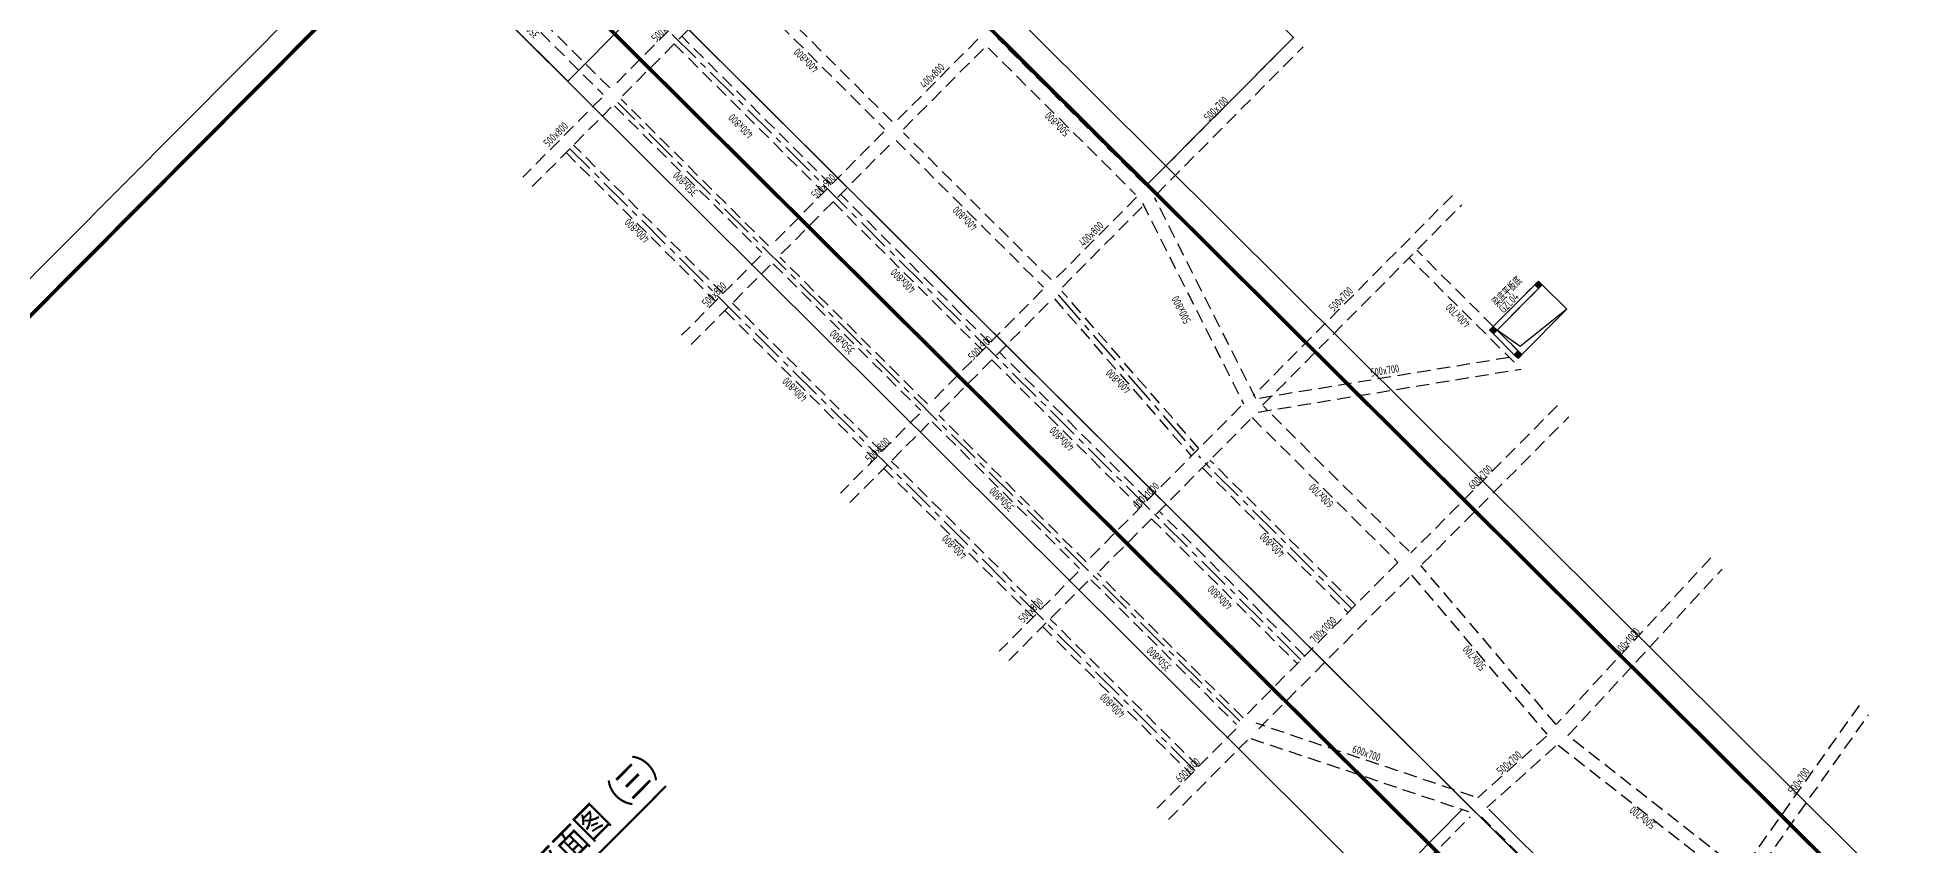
# Model space of a CAD drawing. Extents: x -10019161317 to 520012312, y -3104337261 to 7448155121.
# Drawn here: x 518789741 to 518859981, y 3499919778 to 3499950075 of the extents above; entities that cross this region are included whole.
import ezdxf
from ezdxf.enums import TextEntityAlignment as Align

# ---------------------------------------------------------------- set-up
doc = ezdxf.new("R2010")
doc.units = 0
doc.header["$LTSCALE"] = 1000
doc.header["$MEASUREMENT"] = 0
doc.linetypes.add('CENTER', pattern=[2, 1.25, -0.25, 0.25, -0.25])
doc.linetypes.add('DASHED', pattern=[0.75, 0.5, -0.25])
for name, color, linetype in [('S_AXIS', 8, 'CENTER'), ('S_BEAM', 4, 'DASHED'), ('S_BEAM_SECD_TEXT_VERT', 211, 'CONTINUOUS'), ('S_BEAM_TEXT_HORZ', 7, 'CONTINUOUS'), ('S_COLU', 2, 'CONTINUOUS'), ('S_COLU_HACH', 15, 'CONTINUOUS'), ('S_DETL', 7, 'CONTINUOUS'), ('S_HOLE', 201, 'CONTINUOUS'), ('S_PLAN_TOPC', 7, 'CONTINUOUS'), ('S_STAR', 243, 'CONTINUOUS')]:
    doc.layers.add(name, color=color, linetype=linetype)
doc.layers.add('内框', color=8, linetype='CONTINUOUS', plot=False)
doc.styles.add('TH-STYLE2', font='', dxfattribs={"width": 0.8})
doc.styles.add('样式 1_yjk', font='Tssdeng.shx', dxfattribs={"width": 0.7, "bigfont": 'Tssdchn.shx'})
doc.styles.add('黑体', font='simhei.ttf')
doc.styles.get('TH-STYLE2').set_extended_font_data('STXihei')

# ---------------------------------------------------------------- blocks, each defined once
blk = doc.blocks.new('THAPE_A0L_inner')
at = {"layer": '内框'}
blk.add_lwpolyline([(0, 0), (1189, 0), (1189, 841), (0, 841)], close=True, dxfattribs=at)
at = {"layer": '内框', "const_width": 1.4}
blk.add_lwpolyline([(25, 831), (25, 10), (1179, 10), (1179, 831)], close=True, dxfattribs=at)
at = {"layer": '内框', "const_width": 0.5}
blk.add_lwpolyline([(1099, 831), (1099, 10)], dxfattribs=at)
at = {"layer": '内框', "style": '黑体', "width": 0.8}
blk.add_attdef('内框名称', (66.25, 846.96), '', height=9, dxfattribs=at)
blk = doc.blocks.new('A$C0B490805')
at = {"layer": 'S_COLU_HACH'}
h = blk.add_hatch(color=256, dxfattribs=at)
h.dxf.hatch_style = 1
h.paths.add_polyline_path([(-500, 0), (-500, 500), (0, 500), (0, 0)])
at = {"layer": 'S_COLU'}
blk.add_lwpolyline([(-500, 0), (-500, 500), (0, 500), (0, 0)], close=True, dxfattribs=at)

msp = doc.modelspace()

# ---------------------------------------------------------------- linework, layer by layer
at = {"layer": 'S_AXIS'}
for p, q in [((518837121.9317, 3499926741.3512), (518784652.5431, 3499978923.3717)), ((518834830.1385, 3499924436.9371), (518811502.5741, 3499947636.7394)), ((518833138.132, 3499922593.8536), (518809704.1686, 3499945899.4722)), ((518828020.8379, 3499940421.7562), (518833353.4985, 3499934297.0691)), ((518839025.8649, 3499928655.7695), (518833353.4985, 3499934297.0691))]:
    msp.add_line(p, q, dxfattribs=at)
at = {"layer": 'S_BEAM'}
for p, q in [((518811200.5079, 3499948183.9618), (518805669.9507, 3499953684.2288)), ((518805423.1439, 3499953436.0628), (518810953.7011, 3499947935.7957)), ((518815519.8777, 3499952456.2111), (518811324.0807, 3499948237.3591)), ((518821792.954, 3499946922.5876), (518816262.3968, 3499952422.8546)), ((518811678.6036, 3499947884.7778), (518815874.4006, 3499952103.6299)), ((518815980.3318, 3499952139.2363), (518821510.889, 3499946638.9693)), ((518819501.3559, 3499944547.4905), (518813899.8942, 3499950118.2738)), ((518813617.8275, 3499949834.6572), (518819219.2892, 3499944263.8739)), ((518825001.8314, 3499950007.3252), (518821934.3748, 3499946922.976)), ((518822217.9931, 3499946640.911), (518825285.4498, 3499949725.2602)), ((518825391.6125, 3499949690.1962), (518830922.1696, 3499944189.9292)), ((518831274.7509, 3499944544.4521), (518825744.1937, 3499950044.7191)), ((518836845.7311, 3499950075.2007), (518831345.4613, 3499944544.6462)), ((518831699.9843, 3499944192.065), (518837200.2541, 3499949722.6196)), ((518810900.9819, 3499947811.9329), (518807939.318, 3499944833.959)), ((518808293.8409, 3499944481.3778), (518811255.5048, 3499947459.3517)), ((518811379.1285, 3499947512.6983), (518816909.6596, 3499942012.4572)), ((518817156.4665, 3499942260.6233), (518811625.9354, 3499947760.8643)), ((518815446.6629, 3499940470.4981), (518809845.2011, 3499946041.2814)), ((518821475.8623, 3499946532.8466), (518817280.0653, 3499942313.9946)), ((518817634.5882, 3499941961.4134), (518821830.3852, 3499946180.2654)), ((518821936.3165, 3499946215.8718), (518827466.8737, 3499940715.6048)), ((518827748.9387, 3499940999.2231), (518822218.3815, 3499946499.4902)), ((518809563.1361, 3499945757.663), (518815164.5979, 3499940186.8798)), ((518819573.8121, 3499943911.2927), (518825175.2739, 3499938340.5094)), ((518825457.3406, 3499938624.126), (518819855.8788, 3499944194.9093)), ((518830957.8161, 3499944083.9607), (518827890.3595, 3499940999.6115)), ((518828173.9778, 3499940717.5465), (518831241.4344, 3499943801.8957)), ((518831177.2148, 3499943865.7636), (518834964.6288, 3499936342.579)), ((518835426.6185, 3499936536.8393), (518831639.1974, 3499944060.0379)), ((518842801.7121, 3499944151.8437), (518835326.9484, 3499936635.9658)), ((518835681.4702, 3499936283.3834), (518843156.235, 3499943799.2625)), ((518816856.9666, 3499941888.5684), (518813895.3027, 3499938910.5945)), ((518823112.4511, 3499936337.2588), (518817581.8939, 3499941837.5258)), ((518845116.22, 3499937899.8035), (518841181.1539, 3499941813.3177)), ((518845398.285, 3499938183.4218), (518841463.2189, 3499942096.936)), ((518814249.8256, 3499938558.0133), (518817211.4895, 3499941535.9872)), ((518817335.0871, 3499941589.3598), (518822865.6443, 3499936089.0928)), ((518827431.847, 3499940609.4822), (518823236.05, 3499936390.6301)), ((518827878.1475, 3499940278.2757), (518833013.2759, 3499934380.4589)), ((518833295.9449, 3499934664.6845), (518828160.8164, 3499940562.5014)), ((518844335.5198, 3499939241.5825), (518846027.9078, 3499940943.2883)), ((518844477.3289, 3499939100.55), (518846169.717, 3499940802.2558)), ((518815519.1208, 3499939834.2986), (518821120.5825, 3499934263.5153)), ((518821402.6475, 3499934547.1336), (518815801.1857, 3499940117.9169)), ((518823590.5729, 3499936038.0489), (518827786.3699, 3499940256.9009)), ((518831377.8579, 3499932736.0346), (518825811.8635, 3499938271.5448)), ((518825529.7968, 3499937987.9282), (518831095.793, 3499932452.4162)), ((518844936.4896, 3499938078.5496), (518835416.3459, 3499936520.5287)), ((518835520.0033, 3499936030.8412), (518845373.9451, 3499937643.49)), ((518845363.4843, 3499938148.4295), (518845363.9604, 3499938148.5074)), ((518834868.4152, 3499936245.8144), (518829156.5811, 3499930502.525)), ((518841176.5638, 3499930818.3857), (518835716.9218, 3499936248.126)), ((518846747.1462, 3499936277.8097), (518841247.479, 3499930747.8589)), ((518822813.0061, 3499935965.259), (518819851.2873, 3499932987.23)), ((518820205.8102, 3499932634.6488), (518823167.529, 3499935612.6778)), ((518823291.0717, 3499935665.9953), (518828821.6289, 3499930165.7283)), ((518829068.4358, 3499930413.8943), (518823537.8786, 3499935914.1613)), ((518829582.0085, 3499930079.4276), (518835293.8426, 3499935822.7169)), ((518835293.8243, 3499935822.6985), (518840753.503, 3499930392.9217)), ((518841672.9065, 3499930324.7614), (518847172.5737, 3499935854.7122)), ((518827358.6322, 3499928623.7691), (518821757.1704, 3499934194.5524)), ((518839166.8974, 3499928797.5786), (518833707.2187, 3499934227.3554)), ((518821475.1054, 3499933910.9341), (518827076.5672, 3499928340.1508)), ((518833425.1537, 3499933943.7371), (518838884.8324, 3499928513.9603)), ((518831521.2204, 3499932029.3188), (518836980.8992, 3499926599.542)), ((518837262.9641, 3499926883.1603), (518831803.2854, 3499932312.9371)), ((518852491.0612, 3499930566.5927), (518846709.6533, 3499924327.9127)), ((518828768.9359, 3499930041.8394), (518825807.272, 3499927063.8655)), ((518829247.0564, 3499929742.6308), (518834706.7351, 3499924312.8541)), ((518834953.542, 3499924561.0201), (518829493.8632, 3499929990.7968)), ((518840753.5214, 3499930392.9402), (518835041.6873, 3499924649.6508)), ((518835538.0193, 3499924156.0371), (518841249.8534, 3499929899.3265)), ((518841266.8179, 3499929916.4577), (518846339.0441, 3499923955.3145)), ((518846692.8474, 3499924311.0662), (518841620.6211, 3499930272.2094)), ((518847135.3194, 3499923905.0552), (518852916.015, 3499930144.0393)), ((518826161.7949, 3499926711.2843), (518829123.4588, 3499929689.2582)), ((518827431.0901, 3499927987.5696), (518832997.0996, 3499922452.0445)), ((518833279.1645, 3499922735.6628), (518827713.1551, 3499928271.1879)), ((518858053.4541, 3499925034.7344), (518853663.1817, 3499918840.3358)), ((518834689.4683, 3499924153.7331), (518831727.8043, 3499921175.7592)), ((518843596.4104, 3499921623.0109), (518835438.8299, 3499924362.196)), ((518854045.1618, 3499918513.9211), (518858407.7912, 3499924681.7456)), ((518832153.2318, 3499920752.6617), (518835114.8957, 3499923730.6356)), ((518835247.8392, 3499923793.4056), (518843405.4196, 3499921054.2205)), ((518846332.7487, 3499923877.4326), (518843758.1294, 3499921572.2574)), ((518846666.2722, 3499923504.9248), (518844091.6529, 3499921199.7496)), ((518846771.4451, 3499923539.2291), (518853275.5866, 3499918450.6063)), ((518853630.6688, 3499918807.6439), (518847126.5273, 3499923896.2667)), ((518834969.4001, 3499912310.4723), (518843466.7409, 3499920854.3971)), ((518843890.9876, 3499920855.5835), (518850095.123, 3499914685.3968))]:
    msp.add_line(p, q, dxfattribs=at)
at = {"layer": 'S_BEAM', "linetype": 'ByBlock'}
for p, q in [((518834685.7843, 3499912592.5399), (518843183.1252, 3499921136.4647)), ((518844173.0532, 3499921139.2012), (518850377.1885, 3499914969.0145))]:
    msp.add_line(p, q, dxfattribs=at)
at = {"layer": 'S_DETL'}
for points in [[(518844335.5198, 3499939241.5825), (518845887.4846, 3499940802.0919)], [(518844336.2976, 3499938958.7421), (518845119.5288, 3499938179.8007)]]:
    msp.add_lwpolyline(points, dxfattribs=at)
at = {"layer": 'S_HOLE'}
msp.add_lwpolyline([(518845399.1421, 3499938183.873), (518844477.3288, 3499939100.5499), (518846169.7483, 3499940802.2876), (518847091.5615, 3499939885.6107)], close=True, dxfattribs=at)
msp.add_lwpolyline([(518847091.5453, 3499939885.5944), (518845346.0262, 3499938492.6716), (518844477.3301, 3499939100.5512)], dxfattribs=at)
at = {"layer": 'S_PLAN_TOPC', "const_width": 80}
msp.add_lwpolyline([(518804696.2591, 3499913344.4399), (518813312.6859, 3499922008.3075)], dxfattribs=at)
at = {"layer": 'S_STAR'}
msp.add_lwpolyline([(518831345.5523, 3499944544.7387), (518813832.1337, 3499961962.3045), (518819332.3956, 3499967492.7669), (518836845.8147, 3499950075.285)], close=True, dxfattribs=at)

# ---------------------------------------------------------------- block references
at = {"layer": 'S_BEAM', "xscale": 0.4, "yscale": 0.4, "zscale": 0.4, "rotation": 45.15729227768126}
for p in [(518846170.3262, 3499940802.8684), (518844477.3301, 3499939100.5512), (518845402.3705, 3499938180.5772)]:
    msp.add_blockref('A$C0B490805', p, dxfattribs=at)
at = {"layer": '内框', "xscale": 100, "yscale": 100, "zscale": 100, "rotation": 45.15729833413873}
for p in [(518809624.9343, 3499948434.5681), (518862812.8404, 3499895537.9045), (518788539.5966, 3499820855.7213)]:
    msp.add_blockref('THAPE_A0L_inner', p, dxfattribs=at)

# ---------------------------------------------------------------- texts
at = {"layer": 'S_BEAM_SECD_TEXT_VERT', "linetype": 'Continuous', "style": '样式 1_yjk', "width": 0.7}
for p in [(518816221.1137, 3499946850.7319), (518812325.9811, 3499942934.1769), (518822302.8411, 3499941053.8024), (518818246.5062, 3499936975.1576), (518828258.8187, 3499935130.4449), (518824229.0834, 3499931078.5321), (518834190.185, 3499929182.3408), (518830158.4755, 3499925128.4286)]:
    msp.add_text('400x800', height=300, rotation=135.157326791, dxfattribs=at).set_placement(p, align=Align.CENTER)
for s, rotation, p in [('梁底平板底', 45.157330782, (518844490.5477, 3499939952.2324)), ('GZL04', 45.157331608, (518844724.5328, 3499939719.5288))]:
    msp.add_text(s, height=300, rotation=rotation, dxfattribs=at).set_placement(p)
at = {"layer": 'S_BEAM_TEXT_HORZ', "linetype": 'Continuous', "style": '样式 1_yjk', "width": 0.7}
for s, rotation, p in [('350x800', 135.157326791, (518808197.3333, 3499950608.1446)), ('500x1000', 45.157331307, (518813361.6999, 3499950306.6528)), ('400x800', 135.157326791, (518818674.3664, 3499949317.4664)), ('400x800', 45.157331307, (518823398.8976, 3499948533.9772)), ('500x700', 45.157331307, (518834041.0549, 3499947300.6031)), ('500x800', 45.157331307, (518809284.0982, 3499946334.0585)), ('500x800', 135.157326791, (518828084.1412, 3499946933.7103)), ('350x800', 135.157326791, (518814145.5963, 3499944692.4594)), ('500x900', 45.157331307, (518819318.9013, 3499944395.2878)), ('400x800', 135.157326791, (518824630.3468, 3499943394.0977)), ('400x800', 45.157331307, (518829363.4331, 3499942602.1085)), ('500x800', 45.157331307, (518815223.0508, 3499940336.6583)), ('500x800', 116.722159278, (518832765.9981, 3499939931.5027)), ('500x700', 45.157331307, (518838724.2466, 3499940158.5431)), ('400x700', 135.157326791, (518843112.2835, 3499939749.0771)), ('350x800', 135.157326791, (518820021.5825, 3499938760.0093)), ('500x900', 45.157331307, (518825203.2785, 3499938327.441)), ('400x800', 135.157326791, (518830379.7258, 3499937290.8092)), ('500x700', 9.294359218, (518840286.2298, 3499937440.721)), ('500x800', 45.157331307, (518821350.4244, 3499934511.073)), ('600x700', 45.157331307, (518843956.1086, 3499933483.9509)), ('600x1000', 45.157331307, (518831415.8969, 3499932797.2875)), ('600x700', 135.157326791, (518837987.2601, 3499933000.3266)), ('350x800', 135.157326791, (518826004.1597, 3499932863.3838)), ('400x800', 135.157326791, (518836144.6861, 3499931147.6054)), ('500x800', 45.157331307, (518827098.1074, 3499928493.5107)), ('700x1000', 45.157331307, (518838061.0633, 3499927764.2444)), ('600x1000', 47.183525924, (518849464.2702, 3499927333.4741)), ('350x800', 135.157326791, (518831899.2541, 3499926878.7937)), ('500x700', 130.393837719, (518843735.3253, 3499926905.7053)), ('600x700', 341.438772208, (518839530.6836, 3499923100.2707)), ('600x800', 45.157331307, (518832982.0852, 3499922499.8249)), ('500x700', 41.83954929, (518845027.636, 3499922768.2411)), ('500x700', 54.672939071, (518855915.1039, 3499922117.8896)), ('500x700', 141.961563094, (518850022.8329, 3499920945.6353))]:
    msp.add_text(s, height=300, rotation=rotation, dxfattribs=at).set_placement(p, align=Align.CENTER)
at = {"layer": 'S_PLAN_TOPC', "style": 'TH-STYLE2', "width": 0.8}
msp.add_text('地库顶板结构平面图（三）', height=1000, rotation=45.157292971, dxfattribs=at).set_placement((518804550.4904, 3499913519.1481), align=Align.BOTTOM_LEFT)

doc.saveas('drawing.dxf')
